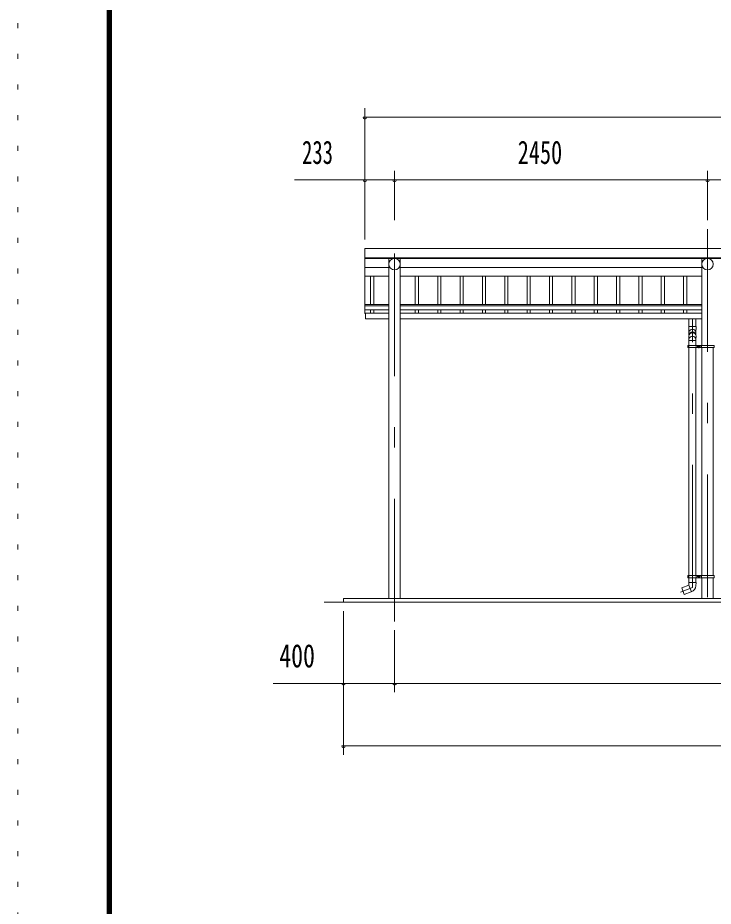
# Model space of a CAD drawing. Units: millimetres, scale not verified. Extents: x -31992 to 32005, y -14700 to 14700.
# Drawn here: x -9575 to -4131, y 748 to 7701 of the extents above; entities that cross this region are included whole.
import ezdxf
from ezdxf.enums import TextEntityAlignment as Align

# ---------------------------------------------------------------- set-up
doc = ezdxf.new("R2010")
doc.units = ezdxf.units.MM
doc.header["$LTSCALE"] = 80
doc.linetypes.add('USER3', pattern=[24, 12, -5, 2, -5])
doc.linetypes.add('USER4', pattern=[3, 0.5, -2.5])
for name, color, linetype, lineweight in [('0-2_1-07BOLD', 7, 'Continuous', 18), ('0-3_1-27CENTER', 3, 'USER3', 18), ('0-4_1-47THIN', 4, 'Continuous', 18), ('0-5_1-57DIM', 3, 'Continuous', 18), ('0-C_F-F1PAPER', 5, 'Continuous', 18), ('0-D_F-E_J_ADD', 5, 'USER4', 18)]:
    doc.layers.add(name, color=color, linetype=linetype, lineweight=lineweight)
doc.styles.add('ＭＳ ゴシック', font='')
doc.styles.get('ＭＳ ゴシック').set_extended_font_data('MS Gothic')

msp = doc.modelspace()

# ---------------------------------------------------------------- linework, layer by layer
at = {"layer": '0-2_1-07BOLD'}
for p, q in [((-6858.62, 5821.4), (3807.37, 5821.4)), ((3807.38, 5817.32), (-6858.62, 5817.32)), ((-6670.18, 5817.32), (-6670.18, 3157.54)), ((-6581.08, 3157.54), (-6581.08, 5817.32)), ((-4220.17, 5135.54), (-4220.17, 5817.32)), ((-6858.62, 5747.84), (-6670.18, 5747.84)), ((-4220.17, 5747.84), (-6581.08, 5747.84)), ((-6670.18, 5678.35), (-6858.62, 5678.35)), ((-6581.08, 5678.35), (-4220.17, 5678.35)), ((-6858.62, 5456.73), (-6670.18, 5456.73)), ((-6670.18, 5446.3), (-6858.62, 5446.3)), ((-6581.08, 5456.73), (-4220.17, 5456.73)), ((-4220.17, 5446.3), (-6581.08, 5446.3)), ((-6858.62, 5416.69), (-6670.17, 5416.69)), ((-6670.17, 5390.36), (-6853.62, 5390.36)), ((-6581.08, 5416.69), (-4220.17, 5416.69)), ((-4220.17, 5390.36), (-6581.08, 5390.36)), ((-6581.08, 5345.36), (-4220.17, 5345.36)), ((-4321.14, 5285.74), (-4321.14, 5345.36)), ((-4266.14, 5345.36), (-4266.14, 5285.74)), ((-4321.14, 5176.09), (-4266.14, 5176.09)), ((-4322.74, 5127.54), (-4328.84, 5127.54)), ((-4322.74, 5119.54), (-4322.74, 5135.54)), ((-4321.14, 3335.54), (-4321.14, 5119.54)), ((-4266.14, 5119.54), (-4266.14, 3335.54)), ((-4264.54, 5135.54), (-4264.54, 5119.54)), ((-4221.79, 5135.54), (-4221.79, 5119.54)), ((-4220.19, 5119.54), (-4220.19, 3335.54)), ((-4220.18, 3386.14), (-4220.18, 5117.54)), ((-4131.09, 5119.54), (-4131.09, 3335.54)), ((-4220.18, 3335.54), (-4220.18, 3370.14)), ((-4322.74, 3327.54), (-4328.84, 3327.54)), ((-4322.74, 3319.54), (-4322.74, 3335.54)), ((-4264.63, 3282.63), (-4322.64, 3282.63)), ((-4321.14, 3282.63), (-4321.14, 3319.54)), ((-4264.63, 3282.63), (-4266.39, 3256.84)), ((-4266.14, 3319.54), (-4266.14, 3282.63)), ((-4264.54, 3335.54), (-4264.54, 3319.54)), ((-4221.79, 3319.54), (-4221.79, 3335.54)), ((-4220.19, 3157.54), (-4220.19, 3319.54)), ((-4220.18, 3319.54), (-4220.18, 3157.54)), ((-4131.09, 3157.54), (-4131.09, 3319.54)), ((-4302.32, 3208.95), (-4321.14, 3260.63)), ((-7175.62, 3127.54), (4124.37, 3127.54))]:
    msp.add_line(p, q, dxfattribs=at)
for points in [[(3807.37, 5387.78), (3807.37, 5896.54), (-6858.62, 5896.54), (-6858.62, 5387.78), (-6853.62, 5387.78)], [(-6853.62, 5390.36), (-6853.62, 5345.36), (-6670.17, 5345.36)], [(-4321.14, 5217.98), (-4321.14, 5236.07), (-4323.14, 5285.74), (-4264.14, 5285.74)], [(-4264.14, 5285.74), (-4266.14, 5236.07), (-4266.14, 5217.97)], [(-4321.14, 5135.54), (-4321.14, 5183.03), (-4323.14, 5208.87)], [(-4264.14, 5209), (-4266.14, 5183.03), (-4266.14, 5135.54)], [(-4322.63, 3282.63), (-4321.14, 3260.63), (-4377.52, 3240.11), (-4358.71, 3188.43), (-4302.61, 3208.85)], [(3974.37, 3157.54), (-7025.62, 3157.54), (-7025.62, 3127.54)]]:
    msp.add_lwpolyline(points, dxfattribs=at)
for points in [[(-4123.39, 5119.54), (-4328.84, 5119.54), (-4328.84, 5135.54), (-4123.39, 5135.54)], [(-4248.16, 5130.42), (-4248.16, 5124.65), (-4243.16, 5121.77), (-4238.16, 5124.65), (-4238.16, 5130.42), (-4243.16, 5133.31)], [(-4123.39, 3335.54), (-4123.39, 3319.54), (-4328.84, 3319.54), (-4328.84, 3335.54)], [(-4238.16, 3330.43), (-4238.16, 3324.65), (-4243.16, 3321.77), (-4248.16, 3324.65), (-4248.16, 3330.43), (-4243.16, 3333.31)]]:
    msp.add_lwpolyline(points, close=True, dxfattribs=at)
for centre, radius in [((-6625.62, 5772.78), 44.55), ((-4175.63, 5772.78), 44.55), ((-4243.16, 5127.54), 6.25), ((-4243.16, 5127.54), 4.9), ((-4243.16, 3327.54), 6.25), ((-4243.16, 3327.54), 4.9)]:
    msp.add_circle(centre, radius, dxfattribs=at)
for centre, radius, start, end in [((-6625.62, 5772.09), 44.55, 180, 0), ((-4175.63, 5772.09), 44.55, 180, 0), ((-4293.64, 5207.16), 29.55, 3.56303, 176.43697), ((-4293.64, 5236.37), 27.55, 3.55867, 176.44133), ((-4293.64, 5215.66), 27.55, 3.55867, 176.44133), ((-4293.64, 5182.05), 27.55, 3.55867, 176.44133), ((-4321.27, 3260.59), 55, 289.83269, 356.09424)]:
    msp.add_arc(centre, radius, start, end, dxfattribs=at)
at = {"layer": '0-3_1-27CENTER'}
for p, q in [((-6625.62, 2977.54), (-6625.62, 6047.54)), ((-4175.62, 6047.54), (-4175.62, 2977.54)), ((-4293.64, 3241.38), (-4293.64, 5345.36)), ((-4255.66, 5127.54), (-4230.66, 5127.54)), ((-4243.16, 5140.04), (-4243.16, 5115.04)), ((-4243.16, 3340.04), (-4243.16, 3315.04)), ((-4230.66, 3327.54), (-4255.66, 3327.54)), ((-4293.62, 3241.38), (-4386.9, 3207.43))]:
    msp.add_line(p, q, dxfattribs=at)
at = {"layer": '0-4_1-47THIN'}
for p, q in [((-6813.12, 5456.73), (-6813.12, 5678.35)), ((-6788.12, 5678.35), (-6788.12, 5456.73)), ((-6463.12, 5678.35), (-6463.12, 5456.73)), ((-6438.12, 5456.73), (-6438.12, 5678.35)), ((-6288.12, 5456.73), (-6288.12, 5678.35)), ((-6263.12, 5678.35), (-6263.12, 5456.73)), ((-6113.12, 5678.35), (-6113.12, 5456.73)), ((-6088.12, 5456.73), (-6088.12, 5678.35)), ((-5938.12, 5456.73), (-5938.12, 5678.35)), ((-5913.12, 5678.35), (-5913.12, 5456.73)), ((-5763.12, 5678.35), (-5763.12, 5456.73)), ((-5738.12, 5456.73), (-5738.12, 5678.35)), ((-5588.12, 5456.73), (-5588.12, 5678.35)), ((-5563.12, 5678.35), (-5563.12, 5456.73)), ((-5413.12, 5678.35), (-5413.12, 5456.73)), ((-5388.12, 5456.73), (-5388.12, 5678.35)), ((-5238.12, 5456.73), (-5238.12, 5678.35)), ((-5213.12, 5678.35), (-5213.12, 5456.73)), ((-5063.12, 5678.35), (-5063.12, 5456.73)), ((-5038.12, 5456.73), (-5038.12, 5678.35)), ((-4888.12, 5456.73), (-4888.12, 5678.35)), ((-4863.12, 5678.35), (-4863.12, 5456.73)), ((-4713.12, 5678.35), (-4713.12, 5456.73)), ((-4688.12, 5456.73), (-4688.12, 5678.35)), ((-4538.12, 5456.73), (-4538.12, 5678.35)), ((-4513.12, 5678.35), (-4513.12, 5456.73)), ((-4363.12, 5678.35), (-4363.12, 5456.73)), ((-4338.12, 5456.73), (-4338.12, 5678.35)), ((-6813.12, 5390.36), (-6813.12, 5416.69)), ((-6788.12, 5416.69), (-6788.12, 5390.36)), ((-6463.12, 5416.69), (-6463.12, 5390.36)), ((-6438.12, 5390.36), (-6438.12, 5416.69)), ((-6288.12, 5390.36), (-6288.12, 5416.69)), ((-6263.12, 5416.69), (-6263.12, 5390.36)), ((-6113.12, 5416.69), (-6113.12, 5390.36)), ((-6088.12, 5390.36), (-6088.12, 5416.69)), ((-5938.12, 5390.36), (-5938.12, 5416.69)), ((-5913.12, 5416.69), (-5913.12, 5390.36)), ((-5763.12, 5416.69), (-5763.12, 5390.36)), ((-5738.12, 5390.36), (-5738.12, 5416.69)), ((-5588.12, 5390.36), (-5588.12, 5416.69)), ((-5563.12, 5416.69), (-5563.12, 5390.36)), ((-5413.12, 5416.69), (-5413.12, 5390.36)), ((-5388.12, 5390.36), (-5388.12, 5416.69)), ((-5238.12, 5390.36), (-5238.12, 5416.69)), ((-5213.12, 5416.69), (-5213.12, 5390.36)), ((-5063.12, 5416.69), (-5063.12, 5390.36)), ((-5038.12, 5390.36), (-5038.12, 5416.69)), ((-4888.12, 5390.36), (-4888.12, 5416.69)), ((-4863.12, 5416.69), (-4863.12, 5390.36)), ((-4713.12, 5416.69), (-4713.12, 5390.36)), ((-4688.12, 5390.36), (-4688.12, 5416.69)), ((-4538.12, 5390.36), (-4538.12, 5416.69)), ((-4513.12, 5416.69), (-4513.12, 5390.36)), ((-4363.12, 5416.69), (-4363.12, 5390.36)), ((-4338.12, 5390.36), (-4338.12, 5416.69))]:
    msp.add_line(p, q, dxfattribs=at)
at = {"layer": '0-5_1-57DIM'}
for p, q in [((-6858.62, 5966.54), (-6858.62, 6992.54)), ((-6844.62, 6922.54), (-6872.62, 6922.54)), ((-6858.62, 6922.54), (3807.37, 6922.54)), ((-6625.62, 6117.54), (-6625.62, 6502.54)), ((-4175.62, 6502.54), (-4175.62, 6117.54)), ((-6858.62, 6432.54), (-7408.12, 6432.54)), ((-6844.62, 6432.54), (-6872.62, 6432.54)), ((-6858.62, 6432.54), (-6625.62, 6432.54)), ((-6611.62, 6432.54), (-6639.62, 6432.54)), ((-6625.62, 6432.54), (-4175.62, 6432.54)), ((-4161.62, 6432.54), (-4189.62, 6432.54)), ((-4175.62, 6432.54), (-1375.63, 6432.54)), ((-7025.62, 1932.54), (-7025.62, 3057.54)), ((-6625.62, 2907.54), (-6625.62, 2422.54)), ((-7025.62, 2492.54), (-7575.12, 2492.54)), ((-7011.62, 2492.54), (-7039.62, 2492.54)), ((-7025.62, 2492.54), (-6625.62, 2492.54)), ((-6611.62, 2492.54), (-6639.62, 2492.54)), ((-6625.62, 2492.54), (3574.37, 2492.54)), ((-7011.62, 2002.54), (-7039.62, 2002.54)), ((-7025.62, 2002.54), (3974.37, 2002.54))]:
    msp.add_line(p, q, dxfattribs=at)
for centre in [(-6858.62, 6922.54), (-6858.62, 6432.54), (-6625.62, 6432.54), (-4175.62, 6432.54), (-7025.62, 2492.54), (-6625.62, 2492.54), (-7025.62, 2002.54)]:
    msp.add_arc(centre, 14, 180, 0, dxfattribs=at)
at = {"layer": '0-C_F-F1PAPER'}
for points in [[(31304.92, -14000), (-8875.08, -14000), (-8875.08, 14140), (31304.92, 14140)], [(31301.42, -13996.5), (31301.42, 14136.5), (-8871.58, 14136.5), (-8871.58, -13996.5)], [(31297.92, -13993), (31297.92, 14133), (-8868.08, 14133), (-8868.08, -13993)], [(31294.42, -13989.5), (-8864.58, -13989.5), (-8864.58, 14129.5), (31294.42, 14129.5)], [(31290.92, -13986), (31290.92, 14126), (-8861.08, 14126), (-8861.08, -13986)], [(31287.42, -13982.5), (-8857.58, -13982.5), (-8857.58, 14122.5), (31287.42, 14122.5)], [(31283.92, -13979), (31283.92, 14119), (-8854.08, 14119), (-8854.08, -13979)], [(31280.42, -13975.5), (-8850.58, -13975.5), (-8850.58, 14115.5), (31280.42, 14115.5)], [(31276.92, -13972), (-8847.08, -13972), (-8847.08, 14112), (31276.92, 14112)], [(31273.42, -13968.5), (-8843.58, -13968.5), (-8843.58, 14108.5), (31273.42, 14108.5)], [(31269.92, -13965), (31269.92, 14105), (-8840.08, 14105), (-8840.08, -13965)]]:
    msp.add_lwpolyline(points, close=True, dxfattribs=at)
at = {"layer": '0-D_F-E_J_ADD'}
msp.add_lwpolyline([(32004.92, -14700), (-9575.08, -14700), (-9575.08, 14700), (32004.92, 14700)], close=True, dxfattribs=at)

# ---------------------------------------------------------------- texts
at = {"layer": '0-5_1-57DIM', "color": 7, "style": 'ＭＳ ゴシック'}
for s, width, p in [('233', 0.65, (-7349.57, 6502.54)), ('2450', 0.7, (-5661.04, 6502.54)), ('400', 0.75, (-7528.05, 2562.54))]:
    msp.add_text(s, height=182.3, dxfattribs=dict(at, width=width)).set_placement(p, align=Align.BOTTOM_LEFT)

doc.saveas('drawing.dxf')
